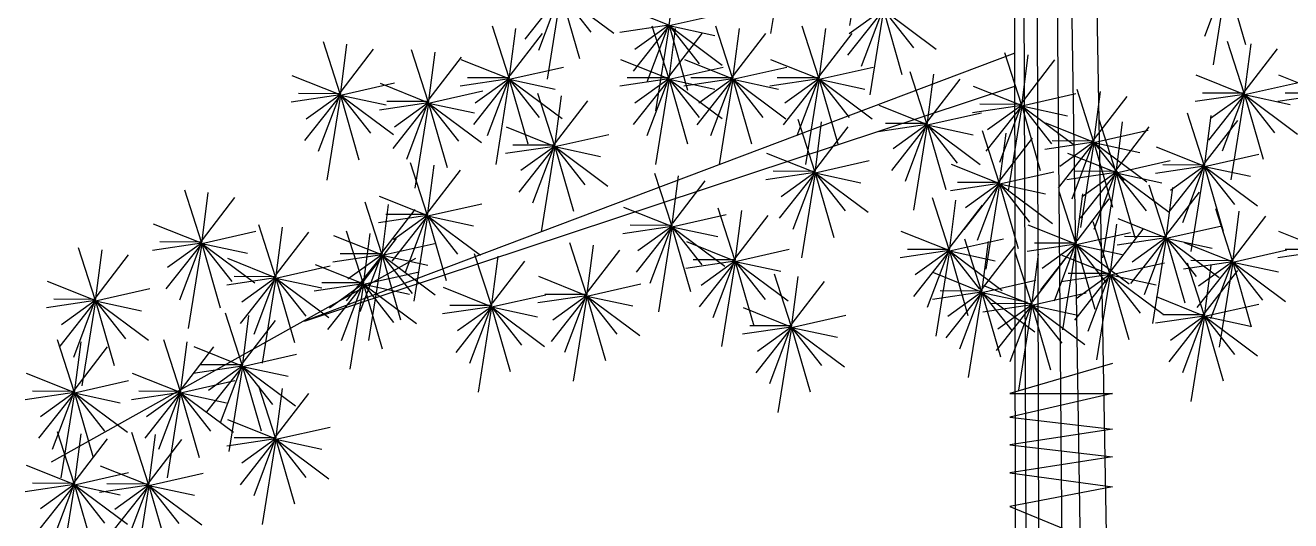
# Model space of a CAD drawing. Extents: x -5.87 to -1.56, y -0.05 to 8.99.
# Drawn here: x -5.669 to -3.57, y 1.874 to 2.696 of the extents above; entities that cross this region are included whole.
import ezdxf

# ---------------------------------------------------------------- set-up
doc = ezdxf.new("R2010")
doc.units = 0
doc.header["$MEASUREMENT"] = 0
doc.layers.get('0').update_dxf_attribs({"linetype": 'CONTINUOUS'})
doc.layers.add('01', color=1, linetype='CONTINUOUS')

msp = doc.modelspace()

# ---------------------------------------------------------------- linework, layer by layer
for p, q in [((-4.2792, 2.8369), (-4.3018, 2.6956)), ((-4.4101, 2.8237), (-4.4327, 2.6824)), ((-4.6013, 2.6954), (-4.5904, 2.7797)), ((-3.6764, 2.7737), (-3.7128, 2.6775)), ((-3.6759, 2.7714), (-3.6985, 2.6301)), ((-3.6759, 2.7714), (-3.6451, 2.6642)), ((-4.7815, 2.7504), (-4.8178, 2.6541)), ((-4.781, 2.7481), (-4.8405, 2.6727)), ((-4.781, 2.7481), (-4.8036, 2.6067)), ((-4.781, 2.7481), (-4.6931, 2.6826)), ((-4.781, 2.7481), (-4.7501, 2.6409)), ((-4.781, 2.7481), (-4.7313, 2.6847)), ((-4.6018, 2.6959), (-4.6812, 2.7276)), ((-4.6013, 2.6954), (-4.5114, 2.7155)), ((-4.2457, 2.7216), (-4.3052, 2.6462)), ((-4.2462, 2.7221), (-4.3022, 2.6818)), ((-4.2462, 2.7239), (-4.2825, 2.6277)), ((-4.2457, 2.7216), (-4.2683, 2.5803)), ((-4.2457, 2.7216), (-4.1578, 2.6562)), ((-4.2457, 2.7216), (-4.2148, 2.6144)), ((-4.2457, 2.7216), (-4.1959, 2.6583)), ((-4.8668, 2.6088), (-4.8944, 2.6946)), ((-4.8663, 2.6064), (-4.8554, 2.6908)), ((-4.6018, 2.6959), (-4.6829, 2.6838)), ((-4.6013, 2.6954), (-4.6608, 2.62)), ((-4.6018, 2.6959), (-4.6578, 2.6555)), ((-4.6018, 2.6977), (-4.6381, 2.6014)), ((-4.6018, 2.6088), (-4.6294, 2.6946)), ((-4.6013, 2.6954), (-4.6239, 2.554)), ((-4.6013, 2.6954), (-4.5134, 2.6299)), ((-4.6013, 2.6954), (-4.5704, 2.5882)), ((-4.6013, 2.6954), (-4.5253, 2.679)), ((-4.6013, 2.6954), (-4.5515, 2.632)), ((-4.6013, 2.6064), (-4.5904, 2.6908)), ((-4.4959, 2.6086), (-4.5236, 2.6945)), ((-4.4954, 2.6063), (-4.4846, 2.6907)), ((-4.3528, 2.6086), (-4.3804, 2.6945)), ((-4.3523, 2.6063), (-4.3414, 2.6907)), ((-5.147, 2.5824), (-5.1747, 2.6683)), ((-4.8651, 2.6127), (-4.8114, 2.6825)), ((-4.6001, 2.6127), (-4.5464, 2.6825)), ((-4.4942, 2.6126), (-4.4406, 2.6824)), ((-4.3511, 2.6126), (-4.2974, 2.6824)), ((-3.6471, 2.5831), (-3.6747, 2.669)), ((-5.1465, 2.5801), (-5.1356, 2.6645)), ((-5.1453, 2.5863), (-5.0916, 2.6562)), ((-5.0008, 2.5692), (-5.0285, 2.6551)), ((-5.0003, 2.5669), (-4.9894, 2.6513)), ((-4.0167, 2.5646), (-4.0444, 2.6505)), ((-4.0162, 2.5623), (-4.0053, 2.6467)), ((-3.6466, 2.5808), (-3.6357, 2.6652)), ((-3.6454, 2.5871), (-3.5917, 2.6569)), ((-4.9991, 2.5732), (-4.9454, 2.643)), ((-4.8668, 2.6069), (-4.9462, 2.6387)), ((-4.8663, 2.6064), (-4.7764, 2.6266)), ((-4.6018, 2.6069), (-4.6812, 2.6387)), ((-4.6013, 2.6064), (-4.5114, 2.6266)), ((-4.4959, 2.6068), (-4.5753, 2.6386)), ((-4.4954, 2.6063), (-4.4056, 2.6265)), ((-4.3528, 2.6068), (-4.4322, 2.6386)), ((-4.3523, 2.6063), (-4.2624, 2.6265)), ((-4.015, 2.5685), (-3.9613, 2.6384)), ((-5.147, 2.5806), (-5.2264, 2.6123)), ((-4.8668, 2.6069), (-4.9479, 2.5948)), ((-4.8668, 2.6088), (-4.9357, 2.6089)), ((-4.8663, 2.6064), (-4.9258, 2.531)), ((-4.8668, 2.6069), (-4.9228, 2.5666)), ((-4.8668, 2.6088), (-4.9031, 2.5125)), ((-4.8663, 2.6064), (-4.8889, 2.4651)), ((-4.8663, 2.6064), (-4.7784, 2.541)), ((-4.8663, 2.6064), (-4.8354, 2.4993)), ((-4.8663, 2.6064), (-4.7902, 2.5901)), ((-4.8663, 2.6064), (-4.8165, 2.5431)), ((-4.6018, 2.6069), (-4.6829, 2.5948)), ((-4.6018, 2.6088), (-4.6707, 2.6089)), ((-4.6013, 2.6064), (-4.6608, 2.531)), ((-4.6018, 2.6069), (-4.6578, 2.5666)), ((-4.6018, 2.6088), (-4.6381, 2.5125)), ((-4.6013, 2.6064), (-4.6239, 2.4651)), ((-4.6013, 2.6064), (-4.5134, 2.541)), ((-4.6013, 2.6064), (-4.5704, 2.4993)), ((-4.6013, 2.6064), (-4.5253, 2.5901)), ((-4.6013, 2.6064), (-4.5515, 2.5431)), ((-4.4959, 2.6068), (-4.577, 2.5947)), ((-4.4959, 2.6086), (-4.5649, 2.6088)), ((-4.4954, 2.6063), (-4.5549, 2.5309)), ((-4.4959, 2.6068), (-4.552, 2.5665)), ((-4.4959, 2.6086), (-4.5323, 2.5124)), ((-4.4954, 2.6063), (-4.518, 2.465)), ((-4.4954, 2.6063), (-4.4075, 2.5409)), ((-4.4954, 2.6063), (-4.4646, 2.4991)), ((-4.4954, 2.6063), (-4.4194, 2.59)), ((-4.4954, 2.6063), (-4.4457, 2.543)), ((-4.3528, 2.6068), (-4.4339, 2.5947)), ((-4.3528, 2.6086), (-4.4217, 2.6088)), ((-4.3523, 2.6063), (-4.4118, 2.5309)), ((-4.3528, 2.6068), (-4.4089, 2.5665)), ((-4.3528, 2.6086), (-4.3891, 2.5124)), ((-4.3523, 2.6063), (-4.3749, 2.465)), ((-4.3523, 2.6063), (-4.2644, 2.5409)), ((-4.3523, 2.6063), (-4.3214, 2.4991)), ((-4.3523, 2.6063), (-4.2763, 2.59)), ((-4.3523, 2.6063), (-4.3025, 2.543)), ((-4.1734, 2.5328), (-4.2011, 2.6187)), ((-4.1729, 2.5305), (-4.162, 2.6149)), ((-4.1717, 2.5368), (-4.118, 2.6066)), ((-3.6471, 2.5813), (-3.7265, 2.6131)), ((-3.51, 2.5813), (-3.5894, 2.6131)), ((-5.147, 2.5824), (-5.2159, 2.5826)), ((-5.147, 2.5824), (-5.1833, 2.4862)), ((-5.1465, 2.5801), (-5.0566, 2.6003)), ((-5.0008, 2.5674), (-5.0802, 2.5992)), ((-5.0003, 2.5669), (-4.9104, 2.5871)), ((-4.7913, 2.4969), (-4.819, 2.5827)), ((-4.0167, 2.5628), (-4.0961, 2.5945)), ((-4.0162, 2.5623), (-3.9264, 2.5825)), ((-3.8968, 2.5037), (-3.9244, 2.5896)), ((-3.8963, 2.5014), (-3.8854, 2.5858)), ((-3.6471, 2.5831), (-3.716, 2.5833)), ((-3.6471, 2.5831), (-3.6834, 2.4869)), ((-3.6466, 2.5808), (-3.5567, 2.601)), ((-3.51, 2.5831), (-3.5789, 2.5833)), ((-5.147, 2.5806), (-5.2281, 2.5685)), ((-5.1465, 2.5801), (-5.206, 2.5047)), ((-5.147, 2.5806), (-5.2031, 2.5402)), ((-5.1465, 2.5801), (-5.1691, 2.4388)), ((-5.1465, 2.5801), (-5.0586, 2.5147)), ((-5.1465, 2.5801), (-5.1157, 2.4729)), ((-5.1465, 2.5801), (-5.0705, 2.5637)), ((-5.1465, 2.5801), (-5.0968, 2.5168)), ((-5.0008, 2.5674), (-5.0819, 2.5553)), ((-5.0008, 2.5692), (-5.0697, 2.5694)), ((-5.0003, 2.5669), (-5.0598, 2.4915)), ((-5.0008, 2.5674), (-5.0569, 2.5271)), ((-5.0008, 2.5692), (-5.0371, 2.473)), ((-5.0003, 2.5669), (-5.0229, 2.4256)), ((-5.0003, 2.5669), (-4.9124, 2.5015)), ((-5.0003, 2.5669), (-4.9694, 2.4597)), ((-5.0003, 2.5669), (-4.9243, 2.5505)), ((-5.0003, 2.5669), (-4.9506, 2.5036)), ((-4.7908, 2.4946), (-4.7799, 2.5789)), ((-4.7896, 2.5008), (-4.7359, 2.5706)), ((-4.1734, 2.531), (-4.2528, 2.5628)), ((-4.0167, 2.5628), (-4.0978, 2.5507)), ((-4.0167, 2.5646), (-4.0856, 2.5648)), ((-4.0162, 2.5623), (-4.0757, 2.4869)), ((-4.0167, 2.5628), (-4.0728, 2.5224)), ((-4.0167, 2.5646), (-4.0531, 2.4684)), ((-4.0162, 2.5623), (-4.0388, 2.421)), ((-4.0162, 2.5623), (-3.9283, 2.4969)), ((-4.0162, 2.5623), (-3.9854, 2.4551)), ((-4.0162, 2.5623), (-3.9402, 2.5459)), ((-4.0162, 2.5623), (-3.9665, 2.499)), ((-3.8951, 2.5077), (-3.8414, 2.5775)), ((-3.6471, 2.5813), (-3.7282, 2.5692)), ((-3.6466, 2.5808), (-3.7061, 2.5054)), ((-3.6471, 2.5813), (-3.7031, 2.541)), ((-3.6466, 2.5808), (-3.6692, 2.4395)), ((-3.6466, 2.5808), (-3.5587, 2.5154)), ((-3.6466, 2.5808), (-3.6157, 2.4736)), ((-3.6466, 2.5808), (-3.5706, 2.5645)), ((-3.6466, 2.5808), (-3.5968, 2.5175)), ((-3.51, 2.5813), (-3.5911, 2.5692)), ((-4.1729, 2.5305), (-4.083, 2.5507)), ((-3.7132, 2.464), (-3.7408, 2.5499)), ((-3.7127, 2.4617), (-3.7018, 2.5461)), ((-4.7913, 2.495), (-4.8707, 2.5268)), ((-4.3594, 2.4534), (-4.3871, 2.5393)), ((-4.3589, 2.4511), (-4.3481, 2.5355)), ((-4.3577, 2.4574), (-4.304, 2.5272)), ((-4.1734, 2.531), (-4.2545, 2.5189)), ((-4.1734, 2.5328), (-4.2423, 2.533)), ((-4.1729, 2.5305), (-4.2324, 2.4551)), ((-4.1734, 2.531), (-4.2295, 2.4907)), ((-4.1734, 2.5328), (-4.2097, 2.4366)), ((-4.1729, 2.5305), (-4.1955, 2.3892)), ((-4.1729, 2.5305), (-4.085, 2.4651)), ((-4.1729, 2.5305), (-4.142, 2.4233)), ((-4.1729, 2.5305), (-4.0969, 2.5142)), ((-4.1729, 2.5305), (-4.1232, 2.4672)), ((-4.0534, 2.4349), (-4.0811, 2.5208)), ((-3.8968, 2.5019), (-3.9762, 2.5337)), ((-3.8963, 2.5014), (-3.8064, 2.5216)), ((-3.86, 2.4534), (-3.8877, 2.5393)), ((-3.8595, 2.4511), (-3.8487, 2.5355)), ((-3.8583, 2.4574), (-3.8047, 2.5272)), ((-3.7115, 2.468), (-3.6578, 2.5378)), ((-4.7908, 2.4946), (-4.7009, 2.5147)), ((-4.0529, 2.4326), (-4.0421, 2.5169)), ((-4.0517, 2.4388), (-3.9981, 2.5087)), ((-3.8968, 2.5019), (-3.9779, 2.4898)), ((-3.8968, 2.5037), (-3.9657, 2.5039)), ((-3.8963, 2.5014), (-3.9558, 2.426)), ((-3.8968, 2.5019), (-3.9528, 2.4616)), ((-3.8968, 2.5037), (-3.9331, 2.4075)), ((-3.8963, 2.5014), (-3.9188, 2.3601)), ((-3.8963, 2.5014), (-3.8084, 2.436)), ((-3.8963, 2.5014), (-3.8654, 2.3942)), ((-3.8963, 2.5014), (-3.8202, 2.485)), ((-3.8963, 2.5014), (-3.8465, 2.4381)), ((-4.7913, 2.495), (-4.8724, 2.4829)), ((-4.7913, 2.4969), (-4.8602, 2.497)), ((-4.7908, 2.4946), (-4.8503, 2.4191)), ((-4.7913, 2.495), (-4.8474, 2.4547)), ((-4.7913, 2.4969), (-4.8276, 2.4006)), ((-4.7908, 2.4946), (-4.8134, 2.3532)), ((-4.7908, 2.4946), (-4.7029, 2.4291)), ((-4.7908, 2.4946), (-4.7599, 2.3874)), ((-4.7908, 2.4946), (-4.7148, 2.4782)), ((-4.7908, 2.4946), (-4.7411, 2.4312)), ((-4.3594, 2.4516), (-4.4388, 2.4834)), ((-3.86, 2.4516), (-3.9394, 2.4834)), ((-3.7132, 2.4622), (-3.7926, 2.4939)), ((-3.7127, 2.4617), (-3.6228, 2.4819)), ((-5.0024, 2.382), (-5.0301, 2.4678)), ((-5.0019, 2.3796), (-4.991, 2.464)), ((-4.3589, 2.4511), (-4.2691, 2.4713)), ((-4.0534, 2.4331), (-4.1328, 2.4648)), ((-3.8595, 2.4511), (-3.7697, 2.4713)), ((-3.7132, 2.4622), (-3.7943, 2.4501)), ((-3.7132, 2.464), (-3.7821, 2.4642)), ((-3.7127, 2.4617), (-3.7722, 2.3863)), ((-3.7132, 2.4622), (-3.7692, 2.4218)), ((-3.7132, 2.464), (-3.7495, 2.3678)), ((-3.7127, 2.4617), (-3.7353, 2.3204)), ((-3.7127, 2.4617), (-3.6248, 2.3963)), ((-3.7127, 2.4617), (-3.6818, 2.3545)), ((-3.7127, 2.4617), (-3.6366, 2.4453)), ((-3.7127, 2.4617), (-3.6629, 2.3984)), ((-5.0007, 2.3859), (-4.947, 2.4557)), ((-4.5969, 2.3638), (-4.6246, 2.4497)), ((-4.5964, 2.3615), (-4.5856, 2.4459)), ((-4.5952, 2.3677), (-4.5416, 2.4376)), ((-4.3594, 2.4516), (-4.4405, 2.4395)), ((-4.3594, 2.4534), (-4.4284, 2.4536)), ((-4.3589, 2.4511), (-4.4184, 2.3757)), ((-4.3594, 2.4516), (-4.4155, 2.4113)), ((-4.3594, 2.4534), (-4.3958, 2.3572)), ((-4.3589, 2.4511), (-4.3815, 2.3098)), ((-4.3589, 2.4511), (-4.271, 2.3857)), ((-4.3589, 2.4511), (-4.3281, 2.3439)), ((-4.3589, 2.4511), (-4.2829, 2.4347)), ((-4.3589, 2.4511), (-4.3092, 2.3878)), ((-4.0529, 2.4326), (-3.9631, 2.4528)), ((-3.86, 2.4516), (-3.9411, 2.4395)), ((-3.86, 2.4534), (-3.929, 2.4536)), ((-3.8595, 2.4511), (-3.919, 2.3757)), ((-3.86, 2.4516), (-3.9161, 2.4113)), ((-3.86, 2.4534), (-3.8964, 2.3572)), ((-3.8595, 2.4511), (-3.8821, 2.3098)), ((-3.8595, 2.4511), (-3.7716, 2.3857)), ((-3.8595, 2.4511), (-3.8287, 2.3439)), ((-3.8595, 2.4511), (-3.7835, 2.4347)), ((-3.8595, 2.4511), (-3.8098, 2.3878)), ((-5.3771, 2.3362), (-5.4048, 2.422)), ((-5.3766, 2.3339), (-5.3657, 2.4182)), ((-4.0534, 2.4331), (-4.1345, 2.421)), ((-4.0534, 2.4349), (-4.1224, 2.4351)), ((-4.0529, 2.4326), (-4.1124, 2.3572)), ((-4.0534, 2.4331), (-4.1095, 2.3927)), ((-4.0534, 2.4349), (-4.0898, 2.3386)), ((-4.0529, 2.4326), (-4.0755, 2.2913)), ((-4.0529, 2.4326), (-3.965, 2.3671)), ((-4.0529, 2.4326), (-4.0221, 2.3254)), ((-4.0529, 2.4326), (-3.9769, 2.4162)), ((-4.0529, 2.4326), (-4.0032, 2.3692)), ((-3.9261, 2.3343), (-3.9538, 2.4202)), ((-3.9256, 2.332), (-3.9148, 2.4164)), ((-3.7768, 2.3449), (-3.8045, 2.4308)), ((-3.7763, 2.3426), (-3.7654, 2.4269)), ((-3.7751, 2.3488), (-3.7214, 2.4187)), ((-5.3754, 2.3401), (-5.3217, 2.41)), ((-5.0779, 2.3165), (-5.1056, 2.4024)), ((-5.0024, 2.3801), (-5.0818, 2.4119)), ((-5.0774, 2.3142), (-5.0665, 2.3986)), ((-5.0019, 2.3796), (-4.9121, 2.3998)), ((-4.5969, 2.362), (-4.6763, 2.3937)), ((-4.1367, 2.3237), (-4.1643, 2.4096)), ((-4.1362, 2.3214), (-4.1253, 2.4058)), ((-4.135, 2.3277), (-4.0813, 2.3975)), ((-3.9244, 2.3382), (-3.8708, 2.4081)), ((-5.0024, 2.3801), (-5.0835, 2.368)), ((-5.0762, 2.3204), (-5.0225, 2.3903)), ((-5.0024, 2.382), (-5.0713, 2.3821)), ((-5.0019, 2.3796), (-5.0614, 2.3042)), ((-5.0024, 2.3801), (-5.0585, 2.3398)), ((-5.0024, 2.382), (-5.0388, 2.2857)), ((-5.0019, 2.3796), (-5.0245, 2.2383)), ((-5.0019, 2.3796), (-4.914, 2.3142)), ((-5.0019, 2.3796), (-4.9711, 2.2724)), ((-5.0019, 2.3796), (-4.9259, 2.3633)), ((-5.0019, 2.3796), (-4.9522, 2.3163)), ((-4.5964, 2.3615), (-4.5066, 2.3817)), ((-4.4921, 2.3064), (-4.5198, 2.3922)), ((-4.4916, 2.304), (-4.4807, 2.3884)), ((-4.4904, 2.3103), (-4.4367, 2.3801)), ((-3.7768, 2.3431), (-3.8562, 2.3748)), ((-3.6666, 2.3052), (-3.6943, 2.3911)), ((-3.6661, 2.3029), (-3.6553, 2.3872)), ((-3.6649, 2.3091), (-3.6113, 2.379)), ((-5.3771, 2.3343), (-5.4565, 2.3661)), ((-5.3766, 2.3339), (-5.2868, 2.354)), ((-5.2541, 2.2787), (-5.2817, 2.3646)), ((-5.2536, 2.2764), (-5.2427, 2.3608)), ((-5.2524, 2.2826), (-5.1987, 2.3525)), ((-5.1086, 2.2686), (-5.1363, 2.3544)), ((-4.5969, 2.362), (-4.678, 2.3499)), ((-4.5969, 2.3638), (-4.6659, 2.364)), ((-4.5964, 2.3615), (-4.6559, 2.2861)), ((-4.5969, 2.362), (-4.653, 2.3216)), ((-4.5969, 2.3638), (-4.6333, 2.2676)), ((-4.5964, 2.3615), (-4.619, 2.2202)), ((-4.5964, 2.3615), (-4.5085, 2.2961)), ((-4.5964, 2.3615), (-4.5656, 2.2543)), ((-4.5964, 2.3615), (-4.5204, 2.3451)), ((-4.5964, 2.3615), (-4.5467, 2.2982)), ((-4.1367, 2.3219), (-4.2161, 2.3536)), ((-3.9261, 2.3325), (-4.0055, 2.3642)), ((-3.9256, 2.332), (-3.8358, 2.3522)), ((-3.8698, 2.284), (-3.8975, 2.3699)), ((-3.8693, 2.2817), (-3.8585, 2.3661)), ((-3.8681, 2.2879), (-3.8145, 2.3578)), ((-3.7763, 2.3426), (-3.6865, 2.3627)), ((-3.51, 2.3219), (-3.5894, 2.3536)), ((-5.3771, 2.3343), (-5.4582, 2.3222)), ((-5.3771, 2.3362), (-5.446, 2.3363)), ((-5.3766, 2.3339), (-5.4361, 2.2584)), ((-5.3771, 2.3343), (-5.4332, 2.294)), ((-5.3771, 2.3362), (-5.4135, 2.2399)), ((-5.3766, 2.3339), (-5.3992, 2.1925)), ((-5.3766, 2.3339), (-5.2887, 2.2684)), ((-5.3766, 2.3339), (-5.3458, 2.2267)), ((-5.3766, 2.3339), (-5.3006, 2.3175)), ((-5.3766, 2.3339), (-5.3269, 2.2705)), ((-5.0779, 2.3147), (-5.1573, 2.3464)), ((-5.1082, 2.2663), (-5.0973, 2.3506)), ((-5.1069, 2.2725), (-5.0533, 2.3423)), ((-5.0774, 2.3142), (-4.9876, 2.3344)), ((-4.7381, 2.2489), (-4.7658, 2.3348)), ((-4.7376, 2.2466), (-4.7268, 2.331)), ((-4.4921, 2.3045), (-4.5715, 2.3363)), ((-4.1362, 2.3214), (-4.0463, 2.3416)), ((-4.0828, 2.2549), (-4.1105, 2.3408)), ((-4.0823, 2.2526), (-4.0714, 2.3369)), ((-3.9261, 2.3325), (-4.0072, 2.3204)), ((-3.9261, 2.3343), (-3.9951, 2.3345)), ((-3.9256, 2.332), (-3.9851, 2.2566)), ((-3.9261, 2.3325), (-3.9822, 2.2921)), ((-3.9261, 2.3343), (-3.9625, 2.2381)), ((-3.9256, 2.332), (-3.9482, 2.1907)), ((-3.9256, 2.332), (-3.8377, 2.2666)), ((-3.9256, 2.332), (-3.8948, 2.2248)), ((-3.9256, 2.332), (-3.8496, 2.3156)), ((-3.9256, 2.332), (-3.8759, 2.2686)), ((-3.7768, 2.3431), (-3.8579, 2.331)), ((-3.7768, 2.3449), (-3.8457, 2.3451)), ((-3.7763, 2.3426), (-3.8358, 2.2672)), ((-3.7768, 2.3431), (-3.8329, 2.3027)), ((-3.7768, 2.3449), (-3.8132, 2.2486)), ((-3.7763, 2.3426), (-3.7989, 2.2012)), ((-3.7763, 2.3426), (-3.6884, 2.2771)), ((-3.7763, 2.3426), (-3.7455, 2.2354)), ((-3.7763, 2.3426), (-3.7003, 2.3262)), ((-3.7763, 2.3426), (-3.7266, 2.2792)), ((-3.6666, 2.3033), (-3.746, 2.3351)), ((-5.5533, 2.2409), (-5.5809, 2.3268)), ((-5.5528, 2.2386), (-5.5419, 2.323)), ((-5.5516, 2.2448), (-5.4979, 2.3147)), ((-5.0779, 2.3147), (-5.159, 2.3026)), ((-5.0779, 2.3165), (-5.1468, 2.3167)), ((-5.0774, 2.3142), (-5.1369, 2.2388)), ((-5.0779, 2.3147), (-5.134, 2.2743)), ((-5.0779, 2.3165), (-5.1143, 2.2203)), ((-5.0774, 2.3142), (-5.1, 2.1729)), ((-5.0774, 2.3142), (-4.9895, 2.2488)), ((-5.0774, 2.3142), (-5.0466, 2.207)), ((-5.0774, 2.3142), (-5.0014, 2.2978)), ((-5.0774, 2.3142), (-5.0277, 2.2509)), ((-4.8961, 2.2308), (-4.9238, 2.3166)), ((-4.8956, 2.2285), (-4.8848, 2.3128)), ((-4.7364, 2.2528), (-4.6828, 2.3227)), ((-4.4916, 2.304), (-4.4017, 2.3242)), ((-4.1367, 2.3219), (-4.2178, 2.3098)), ((-4.1367, 2.3237), (-4.2056, 2.3239)), ((-4.1362, 2.3214), (-4.1957, 2.246)), ((-4.1367, 2.3219), (-4.1927, 2.2815)), ((-4.1367, 2.3237), (-4.173, 2.2275)), ((-4.1362, 2.3214), (-4.1587, 2.1801)), ((-4.1362, 2.3214), (-4.0483, 2.256)), ((-4.1362, 2.3214), (-4.1053, 2.2142)), ((-4.1362, 2.3214), (-4.0601, 2.305)), ((-4.1362, 2.3214), (-4.0864, 2.2581)), ((-4.0811, 2.2588), (-4.0274, 2.3287)), ((-3.9996, 2.2337), (-4.0272, 2.3196)), ((-3.9991, 2.2314), (-3.9882, 2.3158)), ((-3.8698, 2.2822), (-3.9492, 2.3139)), ((-3.6661, 2.3029), (-3.5763, 2.323)), ((-3.51, 2.3219), (-3.5911, 2.3098)), ((-3.51, 2.3237), (-3.5789, 2.3239)), ((-5.0222, 2.3088), (-5.6262, 1.9708)), ((-5.2541, 2.2769), (-5.3335, 2.3086)), ((-5.2536, 2.2764), (-5.1637, 2.2966)), ((-5.1086, 2.2667), (-5.1881, 2.2985)), ((-4.8944, 2.2347), (-4.8408, 2.3045)), ((-4.4921, 2.3045), (-4.5732, 2.2924)), ((-4.4921, 2.3064), (-4.561, 2.3065)), ((-4.4916, 2.304), (-4.5511, 2.2286)), ((-4.4921, 2.3045), (-4.5482, 2.2642)), ((-4.4921, 2.3064), (-4.5284, 2.2101)), ((-4.4916, 2.304), (-4.5142, 2.1627)), ((-4.4916, 2.304), (-4.4037, 2.2386)), ((-4.4916, 2.304), (-4.4607, 2.1969)), ((-4.4916, 2.304), (-4.4156, 2.2877)), ((-4.4916, 2.304), (-4.4419, 2.2407)), ((-3.9979, 2.2376), (-3.9442, 2.3075)), ((-3.8693, 2.2817), (-3.7795, 2.3019)), ((-3.6666, 2.3033), (-3.7477, 2.2913)), ((-3.7132, 2.2152), (-3.7408, 2.301)), ((-3.6666, 2.3052), (-3.7356, 2.3053)), ((-3.6661, 2.3029), (-3.7257, 2.2275)), ((-3.6666, 2.3033), (-3.7227, 2.263)), ((-3.7127, 2.2129), (-3.7018, 2.2972)), ((-3.7115, 2.2191), (-3.6578, 2.289)), ((-3.6666, 2.3052), (-3.703, 2.2089)), ((-3.6661, 2.3029), (-3.6887, 2.1615)), ((-3.6661, 2.3029), (-3.5783, 2.2374)), ((-3.6661, 2.3029), (-3.6353, 2.1957)), ((-3.6661, 2.3029), (-3.5901, 2.2865)), ((-3.6661, 2.3029), (-3.6164, 2.2395)), ((-5.5533, 2.2391), (-5.6327, 2.2708)), ((-5.2541, 2.2769), (-5.3352, 2.2648)), ((-5.2541, 2.2787), (-5.323, 2.2789)), ((-5.2536, 2.2764), (-5.3131, 2.201)), ((-5.2541, 2.2769), (-5.3101, 2.2365)), ((-5.2541, 2.2787), (-5.2904, 2.1825)), ((-5.2536, 2.2764), (-5.2762, 2.1351)), ((-5.2536, 2.2764), (-5.1657, 2.211)), ((-5.2536, 2.2764), (-5.2227, 2.1692)), ((-5.2536, 2.2764), (-5.1776, 2.26)), ((-5.2536, 2.2764), (-5.2038, 2.2131)), ((-5.1086, 2.2686), (-5.1776, 2.2687)), ((-5.1086, 2.2686), (-5.145, 2.1723)), ((-5.1082, 2.2663), (-5.0183, 2.2864)), ((-4.7381, 2.2471), (-4.8175, 2.2788)), ((-4.3985, 2.1969), (-4.4261, 2.2828)), ((-4.398, 2.1946), (-4.3871, 2.279)), ((-4.3968, 2.2009), (-4.3431, 2.2707)), ((-4.0828, 2.253), (-4.1622, 2.2848)), ((-4.0823, 2.2526), (-3.9925, 2.2727)), ((-3.8698, 2.2822), (-3.9509, 2.2701)), ((-3.8698, 2.284), (-3.9388, 2.2842)), ((-3.8693, 2.2817), (-3.9288, 2.2063)), ((-3.8698, 2.2822), (-3.9259, 2.2418)), ((-3.8698, 2.284), (-3.9062, 2.1878)), ((-3.8693, 2.2817), (-3.8919, 2.1404)), ((-3.8693, 2.2817), (-3.7814, 2.2163)), ((-3.8693, 2.2817), (-3.8385, 2.1745)), ((-3.8693, 2.2817), (-3.7933, 2.2653)), ((-3.8693, 2.2817), (-3.8196, 2.2183)), ((-5.5528, 2.2386), (-5.4629, 2.2588)), ((-5.1086, 2.2667), (-5.1898, 2.2546)), ((-5.1082, 2.2663), (-5.1677, 2.1908)), ((-5.1086, 2.2667), (-5.1647, 2.2264)), ((-5.1082, 2.2663), (-5.1307, 2.1249)), ((-5.1082, 2.2663), (-5.0203, 2.2008)), ((-5.1082, 2.2663), (-5.0773, 2.1591)), ((-5.1082, 2.2663), (-5.0321, 2.2499)), ((-5.1082, 2.2663), (-5.0584, 2.2029)), ((-4.8961, 2.2289), (-4.9755, 2.2607)), ((-4.8956, 2.2285), (-4.8058, 2.2486)), ((-4.7381, 2.2471), (-4.8192, 2.235)), ((-4.7381, 2.2489), (-4.8071, 2.2491)), ((-4.7376, 2.2466), (-4.7971, 2.1712)), ((-4.7381, 2.2471), (-4.7942, 2.2067)), ((-4.7381, 2.2489), (-4.7745, 2.1527)), ((-4.7376, 2.2466), (-4.7602, 2.1053)), ((-4.7376, 2.2466), (-4.6478, 2.2668)), ((-4.7376, 2.2466), (-4.6497, 2.1812)), ((-4.7376, 2.2466), (-4.7068, 2.1394)), ((-4.7376, 2.2466), (-4.6616, 2.2302)), ((-4.7376, 2.2466), (-4.6879, 2.1832)), ((-4.0828, 2.253), (-4.1639, 2.241)), ((-4.0828, 2.2549), (-4.1517, 2.255)), ((-4.0823, 2.2526), (-4.1418, 2.1772)), ((-4.0828, 2.253), (-4.1389, 2.2127)), ((-4.0828, 2.2549), (-4.1192, 2.1586)), ((-4.0823, 2.2526), (-4.1049, 2.1112)), ((-4.0823, 2.2526), (-3.9944, 2.1871)), ((-4.0823, 2.2526), (-4.0515, 2.1454)), ((-4.0823, 2.2526), (-4.0063, 2.2362)), ((-4.0823, 2.2526), (-4.0326, 2.1892)), ((-3.9996, 2.2319), (-4.079, 2.2636)), ((-3.9991, 2.2314), (-3.9092, 2.2516)), ((-5.5533, 2.2391), (-5.6344, 2.227)), ((-5.5533, 2.2409), (-5.6222, 2.2411)), ((-5.5528, 2.2386), (-5.6123, 2.1632)), ((-5.5533, 2.2391), (-5.6093, 2.1987)), ((-5.5533, 2.2409), (-5.5896, 2.1447)), ((-5.5528, 2.2386), (-5.5754, 2.0973)), ((-5.5528, 2.2386), (-5.4649, 2.1732)), ((-5.5528, 2.2386), (-5.5219, 2.1314)), ((-5.5528, 2.2386), (-5.4768, 2.2222)), ((-5.5528, 2.2386), (-5.503, 2.1753)), ((-4.8961, 2.2289), (-4.9772, 2.2168)), ((-4.8961, 2.2308), (-4.9651, 2.2309)), ((-4.8956, 2.2285), (-4.9551, 2.153)), ((-4.8961, 2.2289), (-4.9522, 2.1886)), ((-4.8961, 2.2308), (-4.9325, 2.1345)), ((-4.8956, 2.2285), (-4.9182, 2.0871)), ((-4.8956, 2.2285), (-4.8077, 2.163)), ((-4.8956, 2.2285), (-4.8648, 2.1213)), ((-4.8956, 2.2285), (-4.8196, 2.2121)), ((-4.8956, 2.2285), (-4.8459, 2.1651)), ((-4.3985, 2.1951), (-4.4779, 2.2269)), ((-3.9996, 2.2319), (-4.0807, 2.2198)), ((-3.9996, 2.2337), (-4.0685, 2.2339)), ((-3.9991, 2.2314), (-4.0586, 2.156)), ((-3.9996, 2.2319), (-4.0557, 2.1915)), ((-3.9996, 2.2337), (-4.0359, 2.1375)), ((-3.9991, 2.2314), (-4.0217, 2.0901)), ((-3.9991, 2.2314), (-3.9112, 2.166)), ((-3.9991, 2.2314), (-3.9682, 2.1242)), ((-3.9991, 2.2314), (-3.9231, 2.215)), ((-3.9991, 2.2314), (-3.9494, 2.1681)), ((-3.7132, 2.2133), (-3.7926, 2.2451)), ((-3.7127, 2.2129), (-3.6228, 2.233)), ((-5.3095, 2.1321), (-5.3372, 2.218)), ((-5.309, 2.1298), (-5.2982, 2.2142)), ((-5.3078, 2.136), (-5.2542, 2.2059)), ((-4.398, 2.1946), (-4.3081, 2.2148)), ((-3.7132, 2.2133), (-3.7943, 2.2013)), ((-3.7132, 2.2152), (-3.7821, 2.2153)), ((-3.7127, 2.2129), (-3.7722, 2.1374)), ((-3.7132, 2.2133), (-3.7692, 2.173)), ((-3.7132, 2.2152), (-3.7495, 2.1189)), ((-3.7127, 2.2129), (-3.7353, 2.0715)), ((-3.7127, 2.2129), (-3.6248, 2.1474)), ((-3.7127, 2.2129), (-3.6818, 2.1057)), ((-3.7127, 2.2129), (-3.6366, 2.1965)), ((-3.7127, 2.2129), (-3.6629, 2.1495)), ((-4.3985, 2.1951), (-4.4796, 2.183)), ((-4.3985, 2.1969), (-4.4674, 2.1971)), ((-4.398, 2.1946), (-4.4575, 2.1192)), ((-4.3985, 2.1951), (-4.4545, 2.1547)), ((-4.3985, 2.1969), (-4.4348, 2.1007)), ((-4.398, 2.1946), (-4.4206, 2.0533)), ((-4.398, 2.1946), (-4.3101, 2.1292)), ((-4.398, 2.1946), (-4.3671, 2.0874)), ((-4.398, 2.1946), (-4.3219, 2.1782)), ((-4.398, 2.1946), (-4.3482, 2.1313)), ((-5.5882, 2.0882), (-5.6159, 2.1741)), ((-5.5877, 2.0859), (-5.5769, 2.1703)), ((-5.412, 2.0882), (-5.4397, 2.1741)), ((-5.4116, 2.0859), (-5.4007, 2.1703)), ((-5.5865, 2.0921), (-5.5328, 2.162)), ((-5.4103, 2.0921), (-5.3567, 2.162)), ((-5.3095, 2.1303), (-5.3889, 2.162)), ((-5.309, 2.1298), (-5.2192, 2.15)), ((-5.3095, 2.1303), (-5.3906, 2.1182)), ((-5.3095, 2.1321), (-5.3785, 2.1323)), ((-5.309, 2.1298), (-5.3685, 2.0544)), ((-5.3095, 2.1303), (-5.3656, 2.0899)), ((-5.3095, 2.1321), (-5.3459, 2.0359)), ((-5.309, 2.1298), (-5.3316, 1.9885)), ((-5.309, 2.1298), (-5.2211, 2.0644)), ((-5.309, 2.1298), (-5.2782, 2.0226)), ((-5.309, 2.1298), (-5.233, 2.1134)), ((-5.309, 2.1298), (-5.2593, 2.0664)), ((-5.5882, 2.0864), (-5.6676, 2.1181)), ((-5.5877, 2.0859), (-5.4979, 2.1061)), ((-5.412, 2.0864), (-5.4915, 2.1181)), ((-5.4116, 2.0859), (-5.3217, 2.1061)), ((-5.5882, 2.0864), (-5.6693, 2.0743)), ((-5.5882, 2.0882), (-5.6572, 2.0884)), ((-5.5877, 2.0859), (-5.6472, 2.0105)), ((-5.5882, 2.0864), (-5.6443, 2.046)), ((-5.5882, 2.0882), (-5.6246, 1.992)), ((-5.5877, 2.0859), (-5.6103, 1.9446)), ((-5.5877, 2.0859), (-5.4998, 2.0205)), ((-5.5877, 2.0859), (-5.5569, 1.9787)), ((-5.5877, 2.0859), (-5.5117, 2.0695)), ((-5.5877, 2.0859), (-5.538, 2.0225)), ((-5.412, 2.0864), (-5.4932, 2.0743)), ((-5.412, 2.0882), (-5.481, 2.0884)), ((-5.4116, 2.0859), (-5.4711, 2.0105)), ((-5.412, 2.0864), (-5.4681, 2.046)), ((-5.412, 2.0882), (-5.4484, 1.992)), ((-5.4116, 2.0859), (-5.4341, 1.9446)), ((-5.4116, 2.0859), (-5.3237, 2.0205)), ((-5.4116, 2.0859), (-5.3807, 1.9787)), ((-5.4116, 2.0859), (-5.3355, 2.0695)), ((-5.4116, 2.0859), (-5.3618, 2.0225)), ((-5.2541, 2.0111), (-5.2817, 2.097)), ((-5.2536, 2.0088), (-5.2427, 2.0932)), ((-5.2524, 2.015), (-5.1987, 2.0849)), ((-5.2541, 2.0093), (-5.3335, 2.041)), ((-5.5882, 1.9355), (-5.6159, 2.0214)), ((-5.5877, 1.9332), (-5.5769, 2.0176)), ((-5.4649, 1.9345), (-5.4925, 2.0203)), ((-5.4644, 1.9322), (-5.4535, 2.0165)), ((-5.2536, 2.0088), (-5.1637, 2.029)), ((-5.5865, 1.9394), (-5.5328, 2.0093)), ((-5.4632, 1.9384), (-5.4095, 2.0083)), ((-5.2541, 2.0093), (-5.3352, 1.9972)), ((-5.2541, 2.0111), (-5.323, 2.0113)), ((-5.2536, 2.0088), (-5.3131, 1.9334)), ((-5.2541, 2.0093), (-5.3101, 1.9689)), ((-5.2541, 2.0111), (-5.2904, 1.9148)), ((-5.2536, 2.0088), (-5.2762, 1.8675)), ((-5.2536, 2.0088), (-5.1657, 1.9433)), ((-5.2536, 2.0088), (-5.2227, 1.9016)), ((-5.2536, 2.0088), (-5.1776, 1.9924)), ((-5.2536, 2.0088), (-5.2038, 1.9454)), ((-5.5882, 1.9337), (-5.6676, 1.9654)), ((-5.5877, 1.9332), (-5.4979, 1.9534)), ((-5.4649, 1.9326), (-5.5443, 1.9644)), ((-5.5882, 1.9337), (-5.6693, 1.9216)), ((-5.5882, 1.9355), (-5.6572, 1.9357)), ((-5.5877, 1.9332), (-5.6472, 1.8578)), ((-5.5882, 1.9337), (-5.6443, 1.8933)), ((-5.5882, 1.9355), (-5.6246, 1.8393)), ((-5.5877, 1.9332), (-5.6103, 1.7919)), ((-5.5877, 1.9332), (-5.4998, 1.8678)), ((-5.5877, 1.9332), (-5.5569, 1.826)), ((-5.5877, 1.9332), (-5.5117, 1.9168)), ((-5.5877, 1.9332), (-5.538, 1.8698)), ((-5.4649, 1.9326), (-5.546, 1.9206)), ((-5.4649, 1.9345), (-5.5338, 1.9346)), ((-5.4644, 1.9322), (-5.5239, 1.8567)), ((-5.4649, 1.9326), (-5.5209, 1.8923)), ((-5.4649, 1.9345), (-5.5012, 1.8382)), ((-5.4644, 1.9322), (-5.487, 1.7908)), ((-5.4644, 1.9322), (-5.3745, 1.9523)), ((-5.4644, 1.9322), (-5.3765, 1.8667)), ((-5.4644, 1.9322), (-5.4335, 1.825)), ((-5.4644, 1.9322), (-5.3884, 1.9158)), ((-5.4644, 1.9322), (-5.4146, 1.8688))]:
    msp.add_line(p, q)
at = {"layer": '01'}
for p, q in [((-4.0336, 8.9023), (-3.8885, -0.0523)), ((-4.0019, -0.0523), (-4.0336, 8.9023)), ((-4.0055, 8.7121), (-3.9344, -0.0523)), ((-4.0055, 8.6001), (-3.9833, -0.0523)), ((-4.0289, 4.1949), (-4.0258, -0.0523)), ((-4.0273, 2.6498), (-5.2059, 2.2047)), ((-5.2059, 2.2047), (-4.0273, 2.5947)), ((-3.8654, 2.1343), (-4.036, 2.0849)), ((-3.8654, 2.0849), (-4.036, 2.0454)), ((-4.036, 2.0849), (-3.8654, 2.0849)), ((-4.036, 2.0454), (-3.8654, 2.0256)), ((-3.8654, 2.0256), (-4.036, 1.9993)), ((-4.036, 1.9993), (-3.8654, 1.9795)), ((-3.8654, 1.9795), (-4.036, 1.9532)), ((-4.036, 1.9532), (-3.8654, 1.9301)), ((-3.8654, 1.9301), (-4.036, 1.8972)), ((-4.036, 1.8972), (-3.8593, 1.8247))]:
    msp.add_line(p, q, dxfattribs=at)
msp.add_lwpolyline([(-3.8316, -0.0523), (-3.8433, 0.0462), (-3.9988, 8.7976)], dxfattribs=at)

doc.saveas('drawing.dxf')
